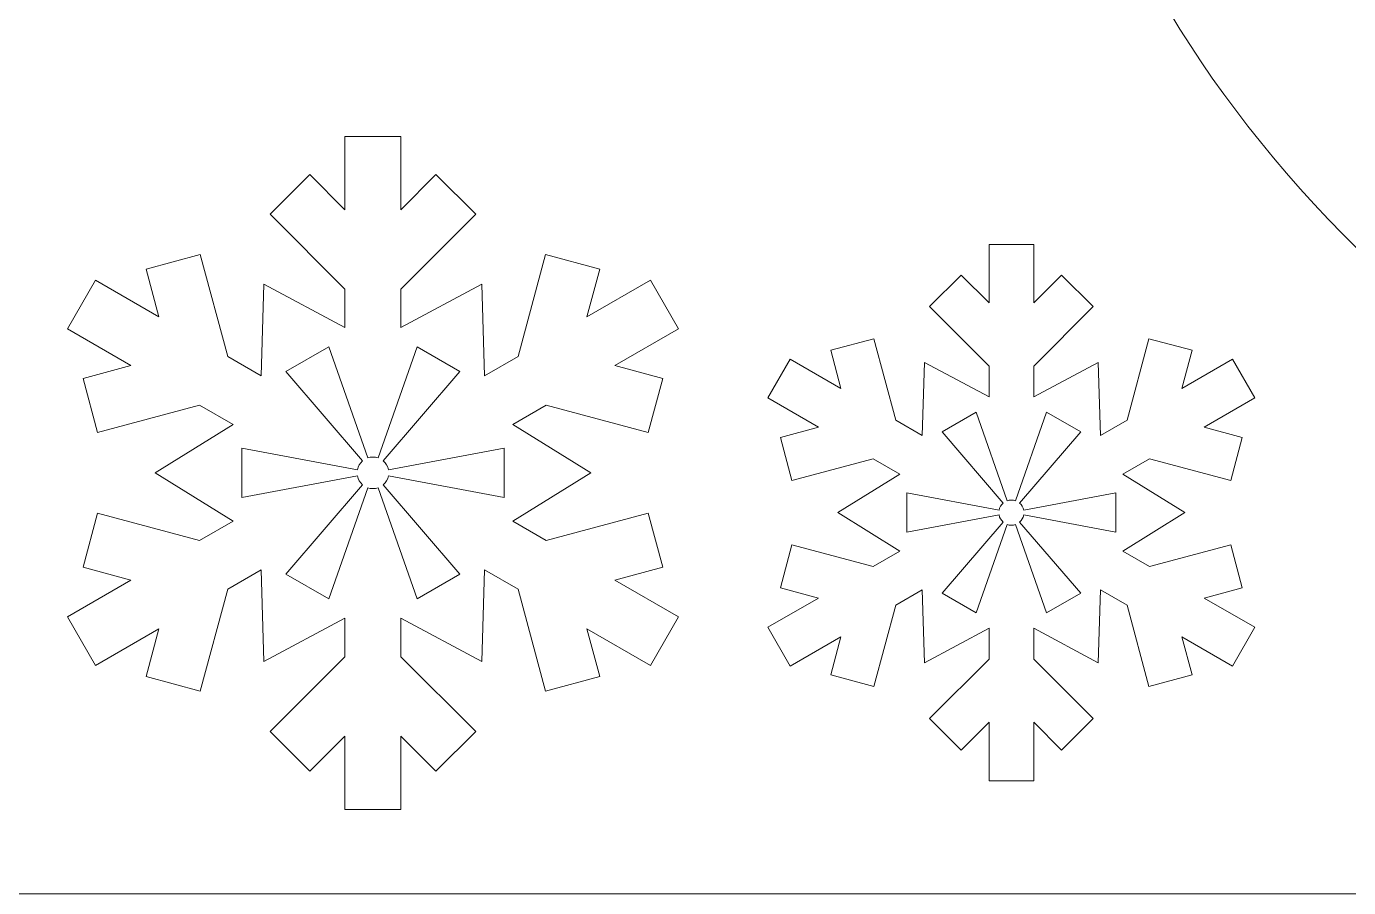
# Model space of a CAD drawing. Header units: millimetres. Extents: x -417 to 423, y -129 to 130.
# Drawn here: x -210.67 to -168.26, y -65.92 to -38.29 of the extents above; entities that cross this region are included whole.
import ezdxf

# ---------------------------------------------------------------- set-up
doc = ezdxf.new("R2010")
doc.units = ezdxf.units.MM
doc.header["$MEASUREMENT"] = 0
doc.layers.add('Camada 1', color=7, linetype='Continuous')

msp = doc.modelspace()

# ---------------------------------------------------------------- linework, layer by layer
at = {"layer": 'Camada 1', "color": 250, "lineweight": 20}
msp.add_open_spline([(-108.9558, -116.1846), (-108.9558, -116.1846), (-108.9558, -110.645), (-108.9558, -110.645), (-108.9558, -110.645), (-102.3488, -110.9216), (-97.9652, -108.239), (-94.6314, -105.1581), (-94.6314, -105.1581), (-87.3953, -98.4709), (-85.1994, -85.6952), (-90.7202, -77.2132), (-90.7202, -77.2132), (-94.7894, -68.8955), (-105.2778, -59.5347), (-122.1855, -49.1306), (-122.1855, -49.1306), (-124.721, -47.526), (-132.9916, -46.6607), (-140.9969, -46.5348), (-140.9969, -46.5348), (-152.559, -43.7149), (-161.0808, -36.9499), (-166.5625, -26.2396), (-166.5625, -26.2396), (-168.5027, -22.4029), (-167.3598, -17.7245), (-163.8693, -15.2145), (-163.8693, -15.2145), (-160.3787, -12.7045), (-155.58, -13.11), (-152.5604, -16.1706), (-152.5604, -16.1706), (-154.0899, -17.3196), (-154.4744, -19.4537), (-153.442, -21.0642), (-153.442, -21.0642), (-152.4096, -22.6747), (-150.3099, -23.2164), (-148.6272, -22.3064), (-148.6272, -22.3064), (-147.028, -21.9692), (-145.697, -20.8664), (-145.0684, -19.3578), (-145.0684, -19.3578), (-144.4399, -17.8492), (-144.5939, -16.1277), (-145.4807, -14.7547), (-145.4807, -14.7547), (-146.9971, -10.3188), (-150.3939, -6.7782), (-154.7631, -5.079), (-154.7631, -5.079), (-159.5358, -2.9317), (-165.0342, -3.1166), (-169.652, -5.5794), (-169.652, -5.5794), (-174.2698, -8.0421), (-177.4864, -12.5053), (-178.3621, -17.6651), (-178.3621, -17.6651), (-179.6802, -31.609), (-173.3601, -43.1405), (-159.402, -52.2596), (-159.402, -52.2596), (-157.4766, -53.5175), (-155.4059, -54.7295), (-153.1898, -55.8956), (-153.1898, -55.8956), (-151.9161, -60.507), (-154.4087, -64.0216), (-158.7086, -65.4385), (-158.7086, -65.4385), (-161.1395, -66.2396), (-163.3679, -66.1217), (-165.8633, -66.1217), (-165.8633, -66.1217), (-165.8633, -66.1217), (-230.2112, -66.1217), (-230.2112, -66.1217), (-230.2112, -66.1217), (-230.2112, -66.1217), (-239.4373, -52.2596), (-239.4373, -52.2596), (-239.4373, -52.2596), (-239.4373, -52.2596), (-253.323, -52.2596), (-253.323, -52.2596), (-253.323, -52.2596), (-253.323, -52.2596), (-296.323, -52.2596), (-296.323, -52.2596), (-296.323, -52.2596), (-296.323, -52.2596), (-286.4294, -112.2239), (-286.4294, -112.2239), (-286.4294, -112.2239), (-286.4294, -112.2239), (-286.4294, -116.1846), (-286.4294, -116.1846), (-286.4294, -116.1846), (-286.4294, -116.1846), (-293.7493, -116.1846), (-293.7493, -116.1846), (-293.7493, -116.1846), (-293.7493, -116.1846), (-293.7493, -129.0963), (-293.7493, -129.0963), (-293.7493, -129.0963), (-293.7493, -129.0963), (-101.2431, -129.0963), (-101.2431, -129.0963), (-101.2431, -129.0963), (-65.3551, -127.8508), (-60.3457, -83.6124), (-81.7697, -56.7062), (-81.7697, -56.7062), (-82.545, -56.0007), (-83.6744, -55.8446), (-84.612, -56.3134), (-84.612, -56.3134), (-85.5496, -56.7822), (-86.1023, -57.7793), (-86.0031, -58.8229), (-86.0031, -58.8229), (-67.2099, -86.878), (-78.4282, -115.7353), (-101.2431, -116.1846), (-101.2431, -116.1846), (-101.2431, -116.1846), (-108.9558, -116.1846), (-108.9558, -116.1846)], degree=3, knots=[0, 0, 0, 0, 0.0294118, 0.0294118, 0.0294118, 0.0294118, 0.0588235, 0.0588235, 0.0588235, 0.0588235, 0.0882353, 0.0882353, 0.0882353, 0.0882353, 0.1176471, 0.1176471, 0.1176471, 0.1176471, 0.1470588, 0.1470588, 0.1470588, 0.1470588, 0.1764706, 0.1764706, 0.1764706, 0.1764706, 0.2058824, 0.2058824, 0.2058824, 0.2058824, 0.2352941, 0.2352941, 0.2352941, 0.2352941, 0.2647059, 0.2647059, 0.2647059, 0.2647059, 0.2941176, 0.2941176, 0.2941176, 0.2941176, 0.3235294, 0.3235294, 0.3235294, 0.3235294, 0.3529412, 0.3529412, 0.3529412, 0.3529412, 0.3823529, 0.3823529, 0.3823529, 0.3823529, 0.4117647, 0.4117647, 0.4117647, 0.4117647, 0.4411765, 0.4411765, 0.4411765, 0.4411765, 0.4705882, 0.4705882, 0.4705882, 0.4705882, 0.5, 0.5, 0.5, 0.5, 0.5294118, 0.5294118, 0.5294118, 0.5294118, 0.5588235, 0.5588235, 0.5588235, 0.5588235, 0.5882353, 0.5882353, 0.5882353, 0.5882353, 0.6176471, 0.6176471, 0.6176471, 0.6176471, 0.6470588, 0.6470588, 0.6470588, 0.6470588, 0.6764706, 0.6764706, 0.6764706, 0.6764706, 0.7058824, 0.7058824, 0.7058824, 0.7058824, 0.7352941, 0.7352941, 0.7352941, 0.7352941, 0.7647059, 0.7647059, 0.7647059, 0.7647059, 0.7941176, 0.7941176, 0.7941176, 0.7941176, 0.8235294, 0.8235294, 0.8235294, 0.8235294, 0.8529412, 0.8529412, 0.8529412, 0.8529412, 0.8823529, 0.8823529, 0.8823529, 0.8823529, 0.9117647, 0.9117647, 0.9117647, 0.9117647, 0.9411765, 0.9411765, 0.9411765, 0.9411765, 1, 1, 1, 1], dxfattribs=at)
at = {"layer": 'Camada 1', "color": 250, "lineweight": 9}
for points, knots in [([(-200.4561, -46.7173), (-200.4561, -46.7173), (-200.4561, -47.9568), (-200.4561, -47.9568), (-200.4561, -47.9568), (-200.4561, -47.9568), (-203.0488, -46.5656), (-203.0488, -46.5656), (-203.0488, -46.5656), (-203.0488, -46.5656), (-203.1404, -49.5065), (-203.1404, -49.5065), (-203.1404, -49.5065), (-203.1404, -49.5065), (-204.2137, -48.8868), (-204.2137, -48.8868), (-204.2137, -48.8868), (-204.2137, -48.8868), (-205.0911, -45.6125), (-205.0911, -45.6125), (-205.0911, -45.6125), (-205.0911, -45.6125), (-206.8298, -46.0784), (-206.8298, -46.0784), (-206.8298, -46.0784), (-206.8298, -46.0784), (-206.4183, -47.614), (-206.4183, -47.614), (-206.4183, -47.614), (-206.4183, -47.614), (-208.4552, -46.438), (-208.4552, -46.438), (-208.4552, -46.438), (-208.4552, -46.438), (-209.3552, -47.9968), (-209.3552, -47.9968), (-209.3552, -47.9968), (-209.3552, -47.9968), (-207.3183, -49.1728), (-207.3183, -49.1728), (-207.3183, -49.1728), (-207.3183, -49.1728), (-208.8539, -49.5843), (-208.8539, -49.5843), (-208.8539, -49.5843), (-208.8539, -49.5843), (-208.388, -51.323), (-208.388, -51.323), (-208.388, -51.323), (-208.388, -51.323), (-205.1137, -50.4456), (-205.1137, -50.4456), (-205.1137, -50.4456), (-205.1137, -50.4456), (-204.0403, -51.0654), (-204.0403, -51.0654), (-204.0403, -51.0654), (-204.0403, -51.0654), (-206.5415, -52.6151), (-206.5415, -52.6151), (-206.5415, -52.6151), (-206.5415, -52.6151), (-204.0403, -54.1649), (-204.0403, -54.1649), (-204.0403, -54.1649), (-204.0403, -54.1649), (-205.1137, -54.7846), (-205.1137, -54.7846), (-205.1137, -54.7846), (-205.1137, -54.7846), (-208.388, -53.9072), (-208.388, -53.9072), (-208.388, -53.9072), (-208.388, -53.9072), (-208.8539, -55.6459), (-208.8539, -55.6459), (-208.8539, -55.6459), (-208.8539, -55.6459), (-207.3183, -56.0574), (-207.3183, -56.0574), (-207.3183, -56.0574), (-207.3183, -56.0574), (-209.3552, -57.2334), (-209.3552, -57.2334), (-209.3552, -57.2334), (-209.3552, -57.2334), (-208.4552, -58.7922), (-208.4552, -58.7922), (-208.4552, -58.7922), (-208.4552, -58.7922), (-206.4183, -57.6162), (-206.4183, -57.6162), (-206.4183, -57.6162), (-206.4183, -57.6162), (-206.8298, -59.1518), (-206.8298, -59.1518), (-206.8298, -59.1518), (-206.8298, -59.1518), (-205.0911, -59.6177), (-205.0911, -59.6177), (-205.0911, -59.6177), (-205.0911, -59.6177), (-204.2137, -56.3434), (-204.2137, -56.3434), (-204.2137, -56.3434), (-204.2137, -56.3434), (-203.1404, -55.7237), (-203.1404, -55.7237), (-203.1404, -55.7237), (-203.1404, -55.7237), (-203.0488, -58.6647), (-203.0488, -58.6647), (-203.0488, -58.6647), (-203.0488, -58.6647), (-200.4561, -57.2734), (-200.4561, -57.2734), (-200.4561, -57.2734), (-200.4561, -57.2734), (-200.4561, -58.5129), (-200.4561, -58.5129), (-200.4561, -58.5129), (-200.4561, -58.5129), (-202.853, -60.9098), (-202.853, -60.9098), (-202.853, -60.9098), (-202.853, -60.9098), (-201.5802, -62.1826), (-201.5802, -62.1826), (-201.5802, -62.1826), (-201.5802, -62.1826), (-200.4561, -61.0585), (-200.4561, -61.0585), (-200.4561, -61.0585), (-200.4561, -61.0585), (-200.4561, -63.4105), (-200.4561, -63.4105), (-200.4561, -63.4105), (-200.4561, -63.4105), (-198.6561, -63.4105), (-198.6561, -63.4105), (-198.6561, -63.4105), (-198.6561, -63.4105), (-198.6561, -61.0585), (-198.6561, -61.0585), (-198.6561, -61.0585), (-198.6561, -61.0585), (-197.532, -62.1826), (-197.532, -62.1826), (-197.532, -62.1826), (-197.532, -62.1826), (-196.2592, -60.9098), (-196.2592, -60.9098), (-196.2592, -60.9098), (-196.2592, -60.9098), (-198.6561, -58.5129), (-198.6561, -58.5129), (-198.6561, -58.5129), (-198.6561, -58.5129), (-198.6561, -57.2734), (-198.6561, -57.2734), (-198.6561, -57.2734), (-198.6561, -57.2734), (-196.0634, -58.6646), (-196.0634, -58.6646), (-196.0634, -58.6646), (-196.0634, -58.6646), (-195.9718, -55.7237), (-195.9718, -55.7237), (-195.9718, -55.7237), (-195.9718, -55.7237), (-194.8985, -56.3434), (-194.8985, -56.3434), (-194.8985, -56.3434), (-194.8985, -56.3434), (-194.0211, -59.6177), (-194.0211, -59.6177), (-194.0211, -59.6177), (-194.0211, -59.6177), (-192.2824, -59.1518), (-192.2824, -59.1518), (-192.2824, -59.1518), (-192.2824, -59.1518), (-192.6939, -57.6162), (-192.6939, -57.6162), (-192.6939, -57.6162), (-192.6939, -57.6162), (-190.657, -58.7922), (-190.657, -58.7922), (-190.657, -58.7922), (-190.657, -58.7922), (-189.757, -57.2334), (-189.757, -57.2334), (-189.757, -57.2334), (-189.757, -57.2334), (-191.7939, -56.0574), (-191.7939, -56.0574), (-191.7939, -56.0574), (-191.7939, -56.0574), (-190.2583, -55.6459), (-190.2583, -55.6459), (-190.2583, -55.6459), (-190.2583, -55.6459), (-190.7242, -53.9072), (-190.7242, -53.9072), (-190.7242, -53.9072), (-190.7242, -53.9072), (-193.9985, -54.7846), (-193.9985, -54.7846), (-193.9985, -54.7846), (-193.9985, -54.7846), (-195.0719, -54.1648), (-195.0719, -54.1648), (-195.0719, -54.1648), (-195.0719, -54.1648), (-192.5707, -52.6151), (-192.5707, -52.6151), (-192.5707, -52.6151), (-192.5707, -52.6151), (-195.0719, -51.0653), (-195.0719, -51.0653), (-195.0719, -51.0653), (-195.0719, -51.0653), (-193.9985, -50.4456), (-193.9985, -50.4456), (-193.9985, -50.4456), (-193.9985, -50.4456), (-190.7242, -51.323), (-190.7242, -51.323), (-190.7242, -51.323), (-190.7242, -51.323), (-190.2583, -49.5843), (-190.2583, -49.5843), (-190.2583, -49.5843), (-190.2583, -49.5843), (-191.7939, -49.1728), (-191.7939, -49.1728), (-191.7939, -49.1728), (-191.7939, -49.1728), (-189.757, -47.9968), (-189.757, -47.9968), (-189.757, -47.9968), (-189.757, -47.9968), (-190.657, -46.438), (-190.657, -46.438), (-190.657, -46.438), (-190.657, -46.438), (-192.6939, -47.614), (-192.6939, -47.614), (-192.6939, -47.614), (-192.6939, -47.614), (-192.2824, -46.0784), (-192.2824, -46.0784), (-192.2824, -46.0784), (-192.2824, -46.0784), (-194.0211, -45.6125), (-194.0211, -45.6125), (-194.0211, -45.6125), (-194.0211, -45.6125), (-194.8985, -48.8868), (-194.8985, -48.8868), (-194.8985, -48.8868), (-194.8985, -48.8868), (-195.9718, -49.5065), (-195.9718, -49.5065), (-195.9718, -49.5065), (-195.9718, -49.5065), (-196.0634, -46.5655), (-196.0634, -46.5655), (-196.0634, -46.5655), (-196.0634, -46.5655), (-198.6561, -47.9568), (-198.6561, -47.9568), (-198.6561, -47.9568), (-198.6561, -47.9568), (-198.6561, -46.7173), (-198.6561, -46.7173), (-198.6561, -46.7173), (-198.6561, -46.7173), (-196.2592, -44.3204), (-196.2592, -44.3204), (-196.2592, -44.3204), (-196.2592, -44.3204), (-197.532, -43.0476), (-197.532, -43.0476), (-197.532, -43.0476), (-197.532, -43.0476), (-198.6561, -44.1717), (-198.6561, -44.1717), (-198.6561, -44.1717), (-198.6561, -44.1717), (-198.6561, -41.8197), (-198.6561, -41.8197), (-198.6561, -41.8197), (-198.6561, -41.8197), (-200.4561, -41.8197), (-200.4561, -41.8197), (-200.4561, -41.8197), (-200.4561, -41.8197), (-200.4561, -44.1717), (-200.4561, -44.1717), (-200.4561, -44.1717), (-200.4561, -44.1717), (-201.5802, -43.0476), (-201.5802, -43.0476), (-201.5802, -43.0476), (-201.5802, -43.0476), (-202.853, -44.3204), (-202.853, -44.3204), (-202.853, -44.3204), (-202.853, -44.3204), (-200.4561, -46.7173), (-200.4561, -46.7173)], [0, 0, 0, 0, 0.0126582, 0.0126582, 0.0126582, 0.0126582, 0.0253165, 0.0253165, 0.0253165, 0.0253165, 0.0379747, 0.0379747, 0.0379747, 0.0379747, 0.0506329, 0.0506329, 0.0506329, 0.0506329, 0.0632911, 0.0632911, 0.0632911, 0.0632911, 0.0759494, 0.0759494, 0.0759494, 0.0759494, 0.0886076, 0.0886076, 0.0886076, 0.0886076, 0.1012658, 0.1012658, 0.1012658, 0.1012658, 0.1139241, 0.1139241, 0.1139241, 0.1139241, 0.1265823, 0.1265823, 0.1265823, 0.1265823, 0.1392405, 0.1392405, 0.1392405, 0.1392405, 0.1518987, 0.1518987, 0.1518987, 0.1518987, 0.164557, 0.164557, 0.164557, 0.164557, 0.1772152, 0.1772152, 0.1772152, 0.1772152, 0.1898734, 0.1898734, 0.1898734, 0.1898734, 0.2025316, 0.2025316, 0.2025316, 0.2025316, 0.2151899, 0.2151899, 0.2151899, 0.2151899, 0.2278481, 0.2278481, 0.2278481, 0.2278481, 0.2405063, 0.2405063, 0.2405063, 0.2405063, 0.2531646, 0.2531646, 0.2531646, 0.2531646, 0.2658228, 0.2658228, 0.2658228, 0.2658228, 0.278481, 0.278481, 0.278481, 0.278481, 0.2911392, 0.2911392, 0.2911392, 0.2911392, 0.3037975, 0.3037975, 0.3037975, 0.3037975, 0.3164557, 0.3164557, 0.3164557, 0.3164557, 0.3291139, 0.3291139, 0.3291139, 0.3291139, 0.3417722, 0.3417722, 0.3417722, 0.3417722, 0.3544304, 0.3544304, 0.3544304, 0.3544304, 0.3670886, 0.3670886, 0.3670886, 0.3670886, 0.3797468, 0.3797468, 0.3797468, 0.3797468, 0.3924051, 0.3924051, 0.3924051, 0.3924051, 0.4050633, 0.4050633, 0.4050633, 0.4050633, 0.4177215, 0.4177215, 0.4177215, 0.4177215, 0.4303797, 0.4303797, 0.4303797, 0.4303797, 0.443038, 0.443038, 0.443038, 0.443038, 0.4556962, 0.4556962, 0.4556962, 0.4556962, 0.4683544, 0.4683544, 0.4683544, 0.4683544, 0.4810127, 0.4810127, 0.4810127, 0.4810127, 0.4936709, 0.4936709, 0.4936709, 0.4936709, 0.5063291, 0.5063291, 0.5063291, 0.5063291, 0.5189873, 0.5189873, 0.5189873, 0.5189873, 0.5316456, 0.5316456, 0.5316456, 0.5316456, 0.5443038, 0.5443038, 0.5443038, 0.5443038, 0.556962, 0.556962, 0.556962, 0.556962, 0.5696203, 0.5696203, 0.5696203, 0.5696203, 0.5822785, 0.5822785, 0.5822785, 0.5822785, 0.5949367, 0.5949367, 0.5949367, 0.5949367, 0.6075949, 0.6075949, 0.6075949, 0.6075949, 0.6202532, 0.6202532, 0.6202532, 0.6202532, 0.6329114, 0.6329114, 0.6329114, 0.6329114, 0.6455696, 0.6455696, 0.6455696, 0.6455696, 0.6582278, 0.6582278, 0.6582278, 0.6582278, 0.6708861, 0.6708861, 0.6708861, 0.6708861, 0.6835443, 0.6835443, 0.6835443, 0.6835443, 0.6962025, 0.6962025, 0.6962025, 0.6962025, 0.7088608, 0.7088608, 0.7088608, 0.7088608, 0.721519, 0.721519, 0.721519, 0.721519, 0.7341772, 0.7341772, 0.7341772, 0.7341772, 0.7468354, 0.7468354, 0.7468354, 0.7468354, 0.7594937, 0.7594937, 0.7594937, 0.7594937, 0.7721519, 0.7721519, 0.7721519, 0.7721519, 0.7848101, 0.7848101, 0.7848101, 0.7848101, 0.7974684, 0.7974684, 0.7974684, 0.7974684, 0.8101266, 0.8101266, 0.8101266, 0.8101266, 0.8227848, 0.8227848, 0.8227848, 0.8227848, 0.835443, 0.835443, 0.835443, 0.835443, 0.8481013, 0.8481013, 0.8481013, 0.8481013, 0.8607595, 0.8607595, 0.8607595, 0.8607595, 0.8734177, 0.8734177, 0.8734177, 0.8734177, 0.8860759, 0.8860759, 0.8860759, 0.8860759, 0.8987342, 0.8987342, 0.8987342, 0.8987342, 0.9113924, 0.9113924, 0.9113924, 0.9113924, 0.9240506, 0.9240506, 0.9240506, 0.9240506, 0.9367089, 0.9367089, 0.9367089, 0.9367089, 0.9493671, 0.9493671, 0.9493671, 0.9493671, 0.9620253, 0.9620253, 0.9620253, 0.9620253, 0.9746835, 0.9746835, 0.9746835, 0.9746835, 1, 1, 1, 1]), ([(-179.7946, -49.1917), (-179.7946, -49.1917), (-179.7946, -50.1793), (-179.7946, -50.1793), (-179.7946, -50.1793), (-179.7946, -50.1793), (-181.8603, -49.0708), (-181.8603, -49.0708), (-181.8603, -49.0708), (-181.8603, -49.0708), (-181.9332, -51.414), (-181.9332, -51.414), (-181.9332, -51.414), (-181.9332, -51.414), (-182.7884, -50.9202), (-182.7884, -50.9202), (-182.7884, -50.9202), (-182.7884, -50.9202), (-183.4874, -48.3115), (-183.4874, -48.3115), (-183.4874, -48.3115), (-183.4874, -48.3115), (-184.8727, -48.6827), (-184.8727, -48.6827), (-184.8727, -48.6827), (-184.8727, -48.6827), (-184.5449, -49.9061), (-184.5449, -49.9061), (-184.5449, -49.9061), (-184.5449, -49.9061), (-186.1677, -48.9692), (-186.1677, -48.9692), (-186.1677, -48.9692), (-186.1677, -48.9692), (-186.8848, -50.2111), (-186.8848, -50.2111), (-186.8848, -50.2111), (-186.8848, -50.2111), (-185.2619, -51.1481), (-185.2619, -51.1481), (-185.2619, -51.1481), (-185.2619, -51.1481), (-186.4854, -51.476), (-186.4854, -51.476), (-186.4854, -51.476), (-186.4854, -51.476), (-186.1142, -52.8612), (-186.1142, -52.8612), (-186.1142, -52.8612), (-186.1142, -52.8612), (-183.5054, -52.1622), (-183.5054, -52.1622), (-183.5054, -52.1622), (-183.5054, -52.1622), (-182.6502, -52.656), (-182.6502, -52.656), (-182.6502, -52.656), (-182.6502, -52.656), (-184.643, -53.8907), (-184.643, -53.8907), (-184.643, -53.8907), (-184.643, -53.8907), (-182.6502, -55.1255), (-182.6502, -55.1255), (-182.6502, -55.1255), (-182.6502, -55.1255), (-183.5054, -55.6192), (-183.5054, -55.6192), (-183.5054, -55.6192), (-183.5054, -55.6192), (-186.1142, -54.9202), (-186.1142, -54.9202), (-186.1142, -54.9202), (-186.1142, -54.9202), (-186.4854, -56.3054), (-186.4854, -56.3054), (-186.4854, -56.3054), (-186.4854, -56.3054), (-185.2619, -56.6333), (-185.2619, -56.6333), (-185.2619, -56.6333), (-185.2619, -56.6333), (-186.8848, -57.5703), (-186.8848, -57.5703), (-186.8848, -57.5703), (-186.8848, -57.5703), (-186.1677, -58.8122), (-186.1677, -58.8122), (-186.1677, -58.8122), (-186.1677, -58.8122), (-184.5449, -57.8753), (-184.5449, -57.8753), (-184.5449, -57.8753), (-184.5449, -57.8753), (-184.8727, -59.0987), (-184.8727, -59.0987), (-184.8727, -59.0987), (-184.8727, -59.0987), (-183.4874, -59.4699), (-183.4874, -59.4699), (-183.4874, -59.4699), (-183.4874, -59.4699), (-182.7884, -56.8612), (-182.7884, -56.8612), (-182.7884, -56.8612), (-182.7884, -56.8612), (-181.9332, -56.3674), (-181.9332, -56.3674), (-181.9332, -56.3674), (-181.9332, -56.3674), (-181.8603, -58.7106), (-181.8603, -58.7106), (-181.8603, -58.7106), (-181.8603, -58.7106), (-179.7946, -57.6021), (-179.7946, -57.6021), (-179.7946, -57.6021), (-179.7946, -57.6021), (-179.7946, -58.5897), (-179.7946, -58.5897), (-179.7946, -58.5897), (-179.7946, -58.5897), (-181.7043, -60.4994), (-181.7043, -60.4994), (-181.7043, -60.4994), (-181.7043, -60.4994), (-180.6902, -61.5135), (-180.6902, -61.5135), (-180.6902, -61.5135), (-180.6902, -61.5135), (-179.7946, -60.6179), (-179.7946, -60.6179), (-179.7946, -60.6179), (-179.7946, -60.6179), (-179.7946, -62.4918), (-179.7946, -62.4918), (-179.7946, -62.4918), (-179.7946, -62.4918), (-178.3604, -62.4918), (-178.3604, -62.4918), (-178.3604, -62.4918), (-178.3604, -62.4918), (-178.3604, -60.6179), (-178.3604, -60.6179), (-178.3604, -60.6179), (-178.3604, -60.6179), (-177.4648, -61.5135), (-177.4648, -61.5135), (-177.4648, -61.5135), (-177.4648, -61.5135), (-176.4507, -60.4994), (-176.4507, -60.4994), (-176.4507, -60.4994), (-176.4507, -60.4994), (-178.3604, -58.5897), (-178.3604, -58.5897), (-178.3604, -58.5897), (-178.3604, -58.5897), (-178.3604, -57.6021), (-178.3604, -57.6021), (-178.3604, -57.6021), (-178.3604, -57.6021), (-176.2947, -58.7106), (-176.2947, -58.7106), (-176.2947, -58.7106), (-176.2947, -58.7106), (-176.2218, -56.3674), (-176.2218, -56.3674), (-176.2218, -56.3674), (-176.2218, -56.3674), (-175.3666, -56.8612), (-175.3666, -56.8612), (-175.3666, -56.8612), (-175.3666, -56.8612), (-174.6676, -59.4699), (-174.6676, -59.4699), (-174.6676, -59.4699), (-174.6676, -59.4699), (-173.2823, -59.0987), (-173.2823, -59.0987), (-173.2823, -59.0987), (-173.2823, -59.0987), (-173.6101, -57.8753), (-173.6101, -57.8753), (-173.6101, -57.8753), (-173.6101, -57.8753), (-171.9873, -58.8122), (-171.9873, -58.8122), (-171.9873, -58.8122), (-171.9873, -58.8122), (-171.2702, -57.5703), (-171.2702, -57.5703), (-171.2702, -57.5703), (-171.2702, -57.5703), (-172.8931, -56.6333), (-172.8931, -56.6333), (-172.8931, -56.6333), (-172.8931, -56.6333), (-171.6696, -56.3054), (-171.6696, -56.3054), (-171.6696, -56.3054), (-171.6696, -56.3054), (-172.0408, -54.9202), (-172.0408, -54.9202), (-172.0408, -54.9202), (-172.0408, -54.9202), (-174.6496, -55.6192), (-174.6496, -55.6192), (-174.6496, -55.6192), (-174.6496, -55.6192), (-175.5048, -55.1254), (-175.5048, -55.1254), (-175.5048, -55.1254), (-175.5048, -55.1254), (-173.512, -53.8907), (-173.512, -53.8907), (-173.512, -53.8907), (-173.512, -53.8907), (-175.5048, -52.6559), (-175.5048, -52.6559), (-175.5048, -52.6559), (-175.5048, -52.6559), (-174.6496, -52.1622), (-174.6496, -52.1622), (-174.6496, -52.1622), (-174.6496, -52.1622), (-172.0408, -52.8612), (-172.0408, -52.8612), (-172.0408, -52.8612), (-172.0408, -52.8612), (-171.6696, -51.476), (-171.6696, -51.476), (-171.6696, -51.476), (-171.6696, -51.476), (-172.8931, -51.1481), (-172.8931, -51.1481), (-172.8931, -51.1481), (-172.8931, -51.1481), (-171.2702, -50.2111), (-171.2702, -50.2111), (-171.2702, -50.2111), (-171.2702, -50.2111), (-171.9873, -48.9692), (-171.9873, -48.9692), (-171.9873, -48.9692), (-171.9873, -48.9692), (-173.6101, -49.9061), (-173.6101, -49.9061), (-173.6101, -49.9061), (-173.6101, -49.9061), (-173.2823, -48.6827), (-173.2823, -48.6827), (-173.2823, -48.6827), (-173.2823, -48.6827), (-174.6676, -48.3115), (-174.6676, -48.3115), (-174.6676, -48.3115), (-174.6676, -48.3115), (-175.3666, -50.9202), (-175.3666, -50.9202), (-175.3666, -50.9202), (-175.3666, -50.9202), (-176.2218, -51.414), (-176.2218, -51.414), (-176.2218, -51.414), (-176.2218, -51.414), (-176.2947, -49.0708), (-176.2947, -49.0708), (-176.2947, -49.0708), (-176.2947, -49.0708), (-178.3604, -50.1793), (-178.3604, -50.1793), (-178.3604, -50.1793), (-178.3604, -50.1793), (-178.3604, -49.1917), (-178.3604, -49.1917), (-178.3604, -49.1917), (-178.3604, -49.1917), (-176.4507, -47.282), (-176.4507, -47.282), (-176.4507, -47.282), (-176.4507, -47.282), (-177.4648, -46.2679), (-177.4648, -46.2679), (-177.4648, -46.2679), (-177.4648, -46.2679), (-178.3604, -47.1635), (-178.3604, -47.1635), (-178.3604, -47.1635), (-178.3604, -47.1635), (-178.3604, -45.2896), (-178.3604, -45.2896), (-178.3604, -45.2896), (-178.3604, -45.2896), (-179.7946, -45.2896), (-179.7946, -45.2896), (-179.7946, -45.2896), (-179.7946, -45.2896), (-179.7946, -47.1635), (-179.7946, -47.1635), (-179.7946, -47.1635), (-179.7946, -47.1635), (-180.6902, -46.2679), (-180.6902, -46.2679), (-180.6902, -46.2679), (-180.6902, -46.2679), (-181.7043, -47.282), (-181.7043, -47.282), (-181.7043, -47.282), (-181.7043, -47.282), (-179.7946, -49.1917), (-179.7946, -49.1917)], [0, 0, 0, 0, 0.0126582, 0.0126582, 0.0126582, 0.0126582, 0.0253165, 0.0253165, 0.0253165, 0.0253165, 0.0379747, 0.0379747, 0.0379747, 0.0379747, 0.0506329, 0.0506329, 0.0506329, 0.0506329, 0.0632911, 0.0632911, 0.0632911, 0.0632911, 0.0759494, 0.0759494, 0.0759494, 0.0759494, 0.0886076, 0.0886076, 0.0886076, 0.0886076, 0.1012658, 0.1012658, 0.1012658, 0.1012658, 0.1139241, 0.1139241, 0.1139241, 0.1139241, 0.1265823, 0.1265823, 0.1265823, 0.1265823, 0.1392405, 0.1392405, 0.1392405, 0.1392405, 0.1518987, 0.1518987, 0.1518987, 0.1518987, 0.164557, 0.164557, 0.164557, 0.164557, 0.1772152, 0.1772152, 0.1772152, 0.1772152, 0.1898734, 0.1898734, 0.1898734, 0.1898734, 0.2025316, 0.2025316, 0.2025316, 0.2025316, 0.2151899, 0.2151899, 0.2151899, 0.2151899, 0.2278481, 0.2278481, 0.2278481, 0.2278481, 0.2405063, 0.2405063, 0.2405063, 0.2405063, 0.2531646, 0.2531646, 0.2531646, 0.2531646, 0.2658228, 0.2658228, 0.2658228, 0.2658228, 0.278481, 0.278481, 0.278481, 0.278481, 0.2911392, 0.2911392, 0.2911392, 0.2911392, 0.3037975, 0.3037975, 0.3037975, 0.3037975, 0.3164557, 0.3164557, 0.3164557, 0.3164557, 0.3291139, 0.3291139, 0.3291139, 0.3291139, 0.3417722, 0.3417722, 0.3417722, 0.3417722, 0.3544304, 0.3544304, 0.3544304, 0.3544304, 0.3670886, 0.3670886, 0.3670886, 0.3670886, 0.3797468, 0.3797468, 0.3797468, 0.3797468, 0.3924051, 0.3924051, 0.3924051, 0.3924051, 0.4050633, 0.4050633, 0.4050633, 0.4050633, 0.4177215, 0.4177215, 0.4177215, 0.4177215, 0.4303797, 0.4303797, 0.4303797, 0.4303797, 0.443038, 0.443038, 0.443038, 0.443038, 0.4556962, 0.4556962, 0.4556962, 0.4556962, 0.4683544, 0.4683544, 0.4683544, 0.4683544, 0.4810127, 0.4810127, 0.4810127, 0.4810127, 0.4936709, 0.4936709, 0.4936709, 0.4936709, 0.5063291, 0.5063291, 0.5063291, 0.5063291, 0.5189873, 0.5189873, 0.5189873, 0.5189873, 0.5316456, 0.5316456, 0.5316456, 0.5316456, 0.5443038, 0.5443038, 0.5443038, 0.5443038, 0.556962, 0.556962, 0.556962, 0.556962, 0.5696203, 0.5696203, 0.5696203, 0.5696203, 0.5822785, 0.5822785, 0.5822785, 0.5822785, 0.5949367, 0.5949367, 0.5949367, 0.5949367, 0.6075949, 0.6075949, 0.6075949, 0.6075949, 0.6202532, 0.6202532, 0.6202532, 0.6202532, 0.6329114, 0.6329114, 0.6329114, 0.6329114, 0.6455696, 0.6455696, 0.6455696, 0.6455696, 0.6582278, 0.6582278, 0.6582278, 0.6582278, 0.6708861, 0.6708861, 0.6708861, 0.6708861, 0.6835443, 0.6835443, 0.6835443, 0.6835443, 0.6962025, 0.6962025, 0.6962025, 0.6962025, 0.7088608, 0.7088608, 0.7088608, 0.7088608, 0.721519, 0.721519, 0.721519, 0.721519, 0.7341772, 0.7341772, 0.7341772, 0.7341772, 0.7468354, 0.7468354, 0.7468354, 0.7468354, 0.7594937, 0.7594937, 0.7594937, 0.7594937, 0.7721519, 0.7721519, 0.7721519, 0.7721519, 0.7848101, 0.7848101, 0.7848101, 0.7848101, 0.7974684, 0.7974684, 0.7974684, 0.7974684, 0.8101266, 0.8101266, 0.8101266, 0.8101266, 0.8227848, 0.8227848, 0.8227848, 0.8227848, 0.835443, 0.835443, 0.835443, 0.835443, 0.8481013, 0.8481013, 0.8481013, 0.8481013, 0.8607595, 0.8607595, 0.8607595, 0.8607595, 0.8734177, 0.8734177, 0.8734177, 0.8734177, 0.8860759, 0.8860759, 0.8860759, 0.8860759, 0.8987342, 0.8987342, 0.8987342, 0.8987342, 0.9113924, 0.9113924, 0.9113924, 0.9113924, 0.9240506, 0.9240506, 0.9240506, 0.9240506, 0.9367089, 0.9367089, 0.9367089, 0.9367089, 0.9493671, 0.9493671, 0.9493671, 0.9493671, 0.9620253, 0.9620253, 0.9620253, 0.9620253, 0.9746835, 0.9746835, 0.9746835, 0.9746835, 1, 1, 1, 1]), ([(-199.0585, -52.5212), (-199.0585, -52.5212), (-195.3482, -51.8213), (-195.3482, -51.8213), (-195.3482, -51.8213), (-195.3482, -51.8213), (-195.3483, -53.409), (-195.3483, -53.409), (-195.3483, -53.409), (-195.3483, -53.409), (-199.0585, -52.709), (-199.0585, -52.709), (-199.0585, -52.709), (-199.0801, -52.8241), (-199.1408, -52.9256), (-199.2261, -52.999), (-199.2261, -52.999), (-199.2261, -52.999), (-196.7647, -55.8623), (-196.7647, -55.8623), (-196.7647, -55.8623), (-196.7647, -55.8623), (-198.1397, -56.6561), (-198.1397, -56.6561), (-198.1397, -56.6561), (-198.1397, -56.6561), (-199.3886, -53.093), (-199.3886, -53.093), (-199.3886, -53.093), (-199.441, -53.1114), (-199.4974, -53.1214), (-199.5561, -53.1214), (-199.5561, -53.1214), (-199.6148, -53.1214), (-199.6712, -53.1114), (-199.7236, -53.093), (-199.7236, -53.093), (-199.7236, -53.093), (-200.9726, -56.6561), (-200.9726, -56.6561), (-200.9726, -56.6561), (-200.9726, -56.6561), (-202.3475, -55.8622), (-202.3475, -55.8622), (-202.3475, -55.8622), (-202.3475, -55.8622), (-199.8861, -52.999), (-199.8861, -52.999), (-199.8861, -52.999), (-199.9714, -52.9256), (-200.0321, -52.8242), (-200.0537, -52.709), (-200.0537, -52.709), (-200.0537, -52.709), (-203.764, -53.4089), (-203.764, -53.4089), (-203.764, -53.4089), (-203.764, -53.4089), (-203.7639, -51.8212), (-203.7639, -51.8212), (-203.7639, -51.8212), (-203.7639, -51.8212), (-200.0537, -52.5212), (-200.0537, -52.5212), (-200.0537, -52.5212), (-200.0321, -52.4061), (-199.9714, -52.3046), (-199.8861, -52.2312), (-199.8861, -52.2312), (-199.8861, -52.2312), (-202.3475, -49.3679), (-202.3475, -49.3679), (-202.3475, -49.3679), (-202.3475, -49.3679), (-200.9725, -48.5741), (-200.9725, -48.5741), (-200.9725, -48.5741), (-200.9725, -48.5741), (-199.7236, -52.1372), (-199.7236, -52.1372), (-199.7236, -52.1372), (-199.6712, -52.1188), (-199.6148, -52.1088), (-199.5561, -52.1088), (-199.5561, -52.1088), (-199.4974, -52.1088), (-199.441, -52.1188), (-199.3886, -52.1372), (-199.3886, -52.1372), (-199.3886, -52.1372), (-198.1396, -48.5741), (-198.1396, -48.5741), (-198.1396, -48.5741), (-198.1396, -48.5741), (-196.7647, -49.368), (-196.7647, -49.368), (-196.7647, -49.368), (-196.7647, -49.368), (-199.2261, -52.2312), (-199.2261, -52.2312), (-199.2261, -52.2312), (-199.1408, -52.3046), (-199.0801, -52.4061), (-199.0585, -52.5212)], [0, 0, 0, 0, 0.037037, 0.037037, 0.037037, 0.037037, 0.0740741, 0.0740741, 0.0740741, 0.0740741, 0.1111111, 0.1111111, 0.1111111, 0.1111111, 0.1481481, 0.1481481, 0.1481481, 0.1481481, 0.1851852, 0.1851852, 0.1851852, 0.1851852, 0.2222222, 0.2222222, 0.2222222, 0.2222222, 0.2592593, 0.2592593, 0.2592593, 0.2592593, 0.2962963, 0.2962963, 0.2962963, 0.2962963, 0.3333333, 0.3333333, 0.3333333, 0.3333333, 0.3703704, 0.3703704, 0.3703704, 0.3703704, 0.4074074, 0.4074074, 0.4074074, 0.4074074, 0.4444444, 0.4444444, 0.4444444, 0.4444444, 0.4814815, 0.4814815, 0.4814815, 0.4814815, 0.5185185, 0.5185185, 0.5185185, 0.5185185, 0.5555556, 0.5555556, 0.5555556, 0.5555556, 0.5925926, 0.5925926, 0.5925926, 0.5925926, 0.6296296, 0.6296296, 0.6296296, 0.6296296, 0.6666667, 0.6666667, 0.6666667, 0.6666667, 0.7037037, 0.7037037, 0.7037037, 0.7037037, 0.7407407, 0.7407407, 0.7407407, 0.7407407, 0.7777778, 0.7777778, 0.7777778, 0.7777778, 0.8148148, 0.8148148, 0.8148148, 0.8148148, 0.8518519, 0.8518519, 0.8518519, 0.8518519, 0.8888889, 0.8888889, 0.8888889, 0.8888889, 0.9259259, 0.9259259, 0.9259259, 0.9259259, 1, 1, 1, 1]), ([(-178.681, -53.8159), (-178.681, -53.8159), (-175.7249, -53.2583), (-175.7249, -53.2583), (-175.7249, -53.2583), (-175.7249, -53.2583), (-175.725, -54.5232), (-175.725, -54.5232), (-175.725, -54.5232), (-175.725, -54.5232), (-178.681, -53.9655), (-178.681, -53.9655), (-178.681, -53.9655), (-178.6983, -54.0572), (-178.7466, -54.1381), (-178.8146, -54.1966), (-178.8146, -54.1966), (-178.8146, -54.1966), (-176.8535, -56.4779), (-176.8535, -56.4779), (-176.8535, -56.4779), (-176.8535, -56.4779), (-177.949, -57.1103), (-177.949, -57.1103), (-177.949, -57.1103), (-177.949, -57.1103), (-178.944, -54.2715), (-178.944, -54.2715), (-178.944, -54.2715), (-178.9858, -54.2861), (-179.0307, -54.2941), (-179.0775, -54.2941), (-179.0775, -54.2941), (-179.1243, -54.2941), (-179.1692, -54.2861), (-179.211, -54.2715), (-179.211, -54.2715), (-179.211, -54.2715), (-180.2061, -57.1103), (-180.2061, -57.1103), (-180.2061, -57.1103), (-180.2061, -57.1103), (-181.3015, -56.4778), (-181.3015, -56.4778), (-181.3015, -56.4778), (-181.3015, -56.4778), (-179.3404, -54.1966), (-179.3404, -54.1966), (-179.3404, -54.1966), (-179.4084, -54.1381), (-179.4567, -54.0573), (-179.474, -53.9655), (-179.474, -53.9655), (-179.474, -53.9655), (-182.4301, -54.5231), (-182.4301, -54.5231), (-182.4301, -54.5231), (-182.4301, -54.5231), (-182.43, -53.2582), (-182.43, -53.2582), (-182.43, -53.2582), (-182.43, -53.2582), (-179.474, -53.8159), (-179.474, -53.8159), (-179.474, -53.8159), (-179.4567, -53.7242), (-179.4084, -53.6433), (-179.3404, -53.5848), (-179.3404, -53.5848), (-179.3404, -53.5848), (-181.3015, -51.3035), (-181.3015, -51.3035), (-181.3015, -51.3035), (-181.3015, -51.3035), (-180.206, -50.6711), (-180.206, -50.6711), (-180.206, -50.6711), (-180.206, -50.6711), (-179.211, -53.5099), (-179.211, -53.5099), (-179.211, -53.5099), (-179.1692, -53.4953), (-179.1243, -53.4873), (-179.0775, -53.4873), (-179.0775, -53.4873), (-179.0307, -53.4873), (-178.9858, -53.4953), (-178.944, -53.5099), (-178.944, -53.5099), (-178.944, -53.5099), (-177.9489, -50.6711), (-177.9489, -50.6711), (-177.9489, -50.6711), (-177.9489, -50.6711), (-176.8535, -51.3036), (-176.8535, -51.3036), (-176.8535, -51.3036), (-176.8535, -51.3036), (-178.8146, -53.5848), (-178.8146, -53.5848), (-178.8146, -53.5848), (-178.7466, -53.6433), (-178.6983, -53.7242), (-178.681, -53.8159)], [0, 0, 0, 0, 0.037037, 0.037037, 0.037037, 0.037037, 0.0740741, 0.0740741, 0.0740741, 0.0740741, 0.1111111, 0.1111111, 0.1111111, 0.1111111, 0.1481481, 0.1481481, 0.1481481, 0.1481481, 0.1851852, 0.1851852, 0.1851852, 0.1851852, 0.2222222, 0.2222222, 0.2222222, 0.2222222, 0.2592593, 0.2592593, 0.2592593, 0.2592593, 0.2962963, 0.2962963, 0.2962963, 0.2962963, 0.3333333, 0.3333333, 0.3333333, 0.3333333, 0.3703704, 0.3703704, 0.3703704, 0.3703704, 0.4074074, 0.4074074, 0.4074074, 0.4074074, 0.4444444, 0.4444444, 0.4444444, 0.4444444, 0.4814815, 0.4814815, 0.4814815, 0.4814815, 0.5185185, 0.5185185, 0.5185185, 0.5185185, 0.5555556, 0.5555556, 0.5555556, 0.5555556, 0.5925926, 0.5925926, 0.5925926, 0.5925926, 0.6296296, 0.6296296, 0.6296296, 0.6296296, 0.6666667, 0.6666667, 0.6666667, 0.6666667, 0.7037037, 0.7037037, 0.7037037, 0.7037037, 0.7407407, 0.7407407, 0.7407407, 0.7407407, 0.7777778, 0.7777778, 0.7777778, 0.7777778, 0.8148148, 0.8148148, 0.8148148, 0.8148148, 0.8518519, 0.8518519, 0.8518519, 0.8518519, 0.8888889, 0.8888889, 0.8888889, 0.8888889, 0.9259259, 0.9259259, 0.9259259, 0.9259259, 1, 1, 1, 1])]:
    msp.add_open_spline(points, degree=3, knots=knots, dxfattribs=at)

doc.saveas('drawing.dxf')
